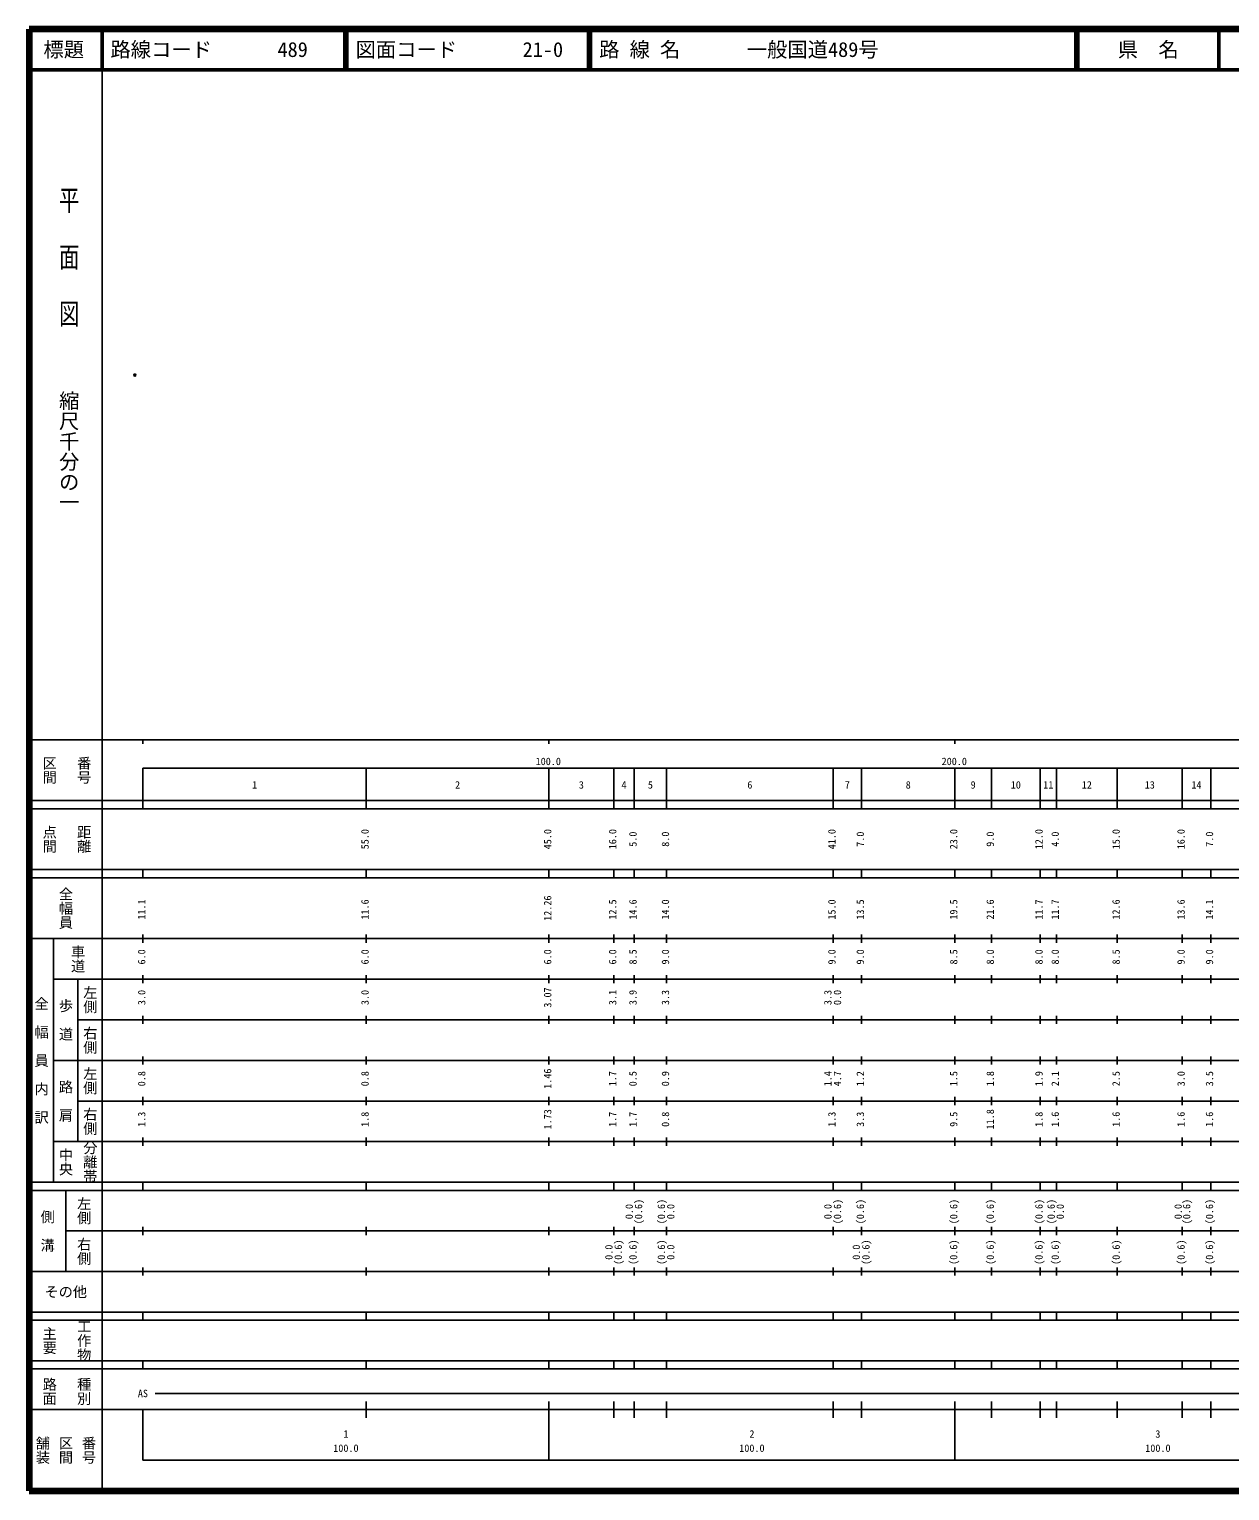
# Model space of a CAD drawing. Units: millimetres on the paper. Extents: x 40 to 680, y 20 to 380.
# Drawn here: x 40 to 335.7, y 20 to 380 of the extents above; entities that cross this region are included whole.
import ezdxf
from ezdxf.enums import TextEntityAlignment as Align

# ---------------------------------------------------------------- set-up
doc = ezdxf.new("R2010")
doc.units = ezdxf.units.MM
doc.header["$PDMODE"] = 32
doc.header["$PDSIZE"] = 0.5
doc.layers.add('M-OTRS', color=6, linetype='Continuous')
doc.layers.add('M-TTL-TXT', color=7, linetype='Continuous')
for name, color, linetype, lineweight in [('M-TTL', 2, 'Continuous', 140), ('M-TTL-BAND', 7, 'Continuous', 25), ('M-TTL-LINE', 7, 'Continuous', 50)]:
    doc.layers.add(name, color=color, linetype=linetype, lineweight=lineweight)
doc.styles.add('@ＭＳ ゴシック', font='')
doc.styles.add('ＭＳ ゴシック', font='')
doc.styles.get('@ＭＳ ゴシック').set_extended_font_data('@MS Gothic')
doc.styles.get('ＭＳ ゴシック').set_extended_font_data('MS Gothic')

msp = doc.modelspace()

# ---------------------------------------------------------------- linework, layer by layer
at = {"layer": 'M-OTRS'}
msp.add_point((66.002, 294.826), dxfattribs=at)
at = {"layer": 'M-TTL'}
for p, q in [((40, 380), (40, 20)), ((680, 380), (40, 380)), ((40, 20), (680, 20))]:
    msp.add_line(p, q, dxfattribs=at)
at = {"layer": 'M-TTL-BAND'}
for p, q in [((58, 370), (58, 20)), ((40, 205), (579, 205)), ((68, 205), (68, 204)), ((168, 205), (168, 204)), ((268, 205), (268, 204)), ((68, 198), (579, 198)), ((68, 198), (68, 188)), ((123, 188), (123, 198)), ((168, 188), (168, 198)), ((184, 188), (184, 198)), ((189, 188), (189, 198)), ((197, 188), (197, 198)), ((238, 188), (238, 198)), ((245, 188), (245, 198)), ((268, 188), (268, 198)), ((277, 188), (277, 198)), ((289, 188), (289, 198)), ((293, 188), (293, 198)), ((308, 188), (308, 198)), ((324, 188), (324, 198)), ((331, 188), (331, 198)), ((40, 190), (579, 190)), ((40, 188), (579, 188)), ((40, 173), (579, 173)), ((68, 171), (68, 173)), ((123, 171), (123, 173)), ((168, 171), (168, 173)), ((184, 171), (184, 173)), ((189, 171), (189, 173)), ((197, 171), (197, 173)), ((238, 171), (238, 173)), ((245, 171), (245, 173)), ((268, 171), (268, 173)), ((277, 171), (277, 173)), ((289, 171), (289, 173)), ((293, 171), (293, 173)), ((308, 171), (308, 173)), ((324, 171), (324, 173)), ((331, 171), (331, 173)), ((40, 171), (579, 171)), ((40, 156), (579, 156)), ((46, 96), (46, 156)), ((68, 155), (68, 157)), ((123, 155), (123, 157)), ((168, 155), (168, 157)), ((184, 155), (184, 157)), ((189, 155), (189, 157)), ((197, 155), (197, 157)), ((238, 155), (238, 157)), ((245, 155), (245, 157)), ((268, 155), (268, 157)), ((277, 155), (277, 157)), ((289, 155), (289, 157)), ((293, 155), (293, 157)), ((308, 155), (308, 157)), ((324, 155), (324, 157)), ((331, 155), (331, 157)), ((46, 146), (579, 146)), ((52, 146), (52, 106)), ((68, 145), (68, 147)), ((123, 145), (123, 147)), ((168, 145), (168, 147)), ((184, 145), (184, 147)), ((189, 145), (189, 147)), ((197, 145), (197, 147)), ((238, 145), (238, 147)), ((245, 145), (245, 147)), ((268, 145), (268, 147)), ((277, 145), (277, 147)), ((289, 145), (289, 147)), ((293, 145), (293, 147)), ((308, 145), (308, 147)), ((324, 145), (324, 147)), ((331, 145), (331, 147)), ((68, 135), (68, 137)), ((123, 135), (123, 137)), ((168, 135), (168, 137)), ((184, 135), (184, 137)), ((189, 135), (189, 137)), ((197, 135), (197, 137)), ((238, 135), (238, 137)), ((245, 135), (245, 137)), ((268, 135), (268, 137)), ((277, 135), (277, 137)), ((289, 135), (289, 137)), ((293, 135), (293, 137)), ((308, 135), (308, 137)), ((324, 135), (324, 137)), ((331, 135), (331, 137)), ((52, 136), (579, 136)), ((46, 126), (579, 126)), ((68, 125), (68, 127)), ((123, 125), (123, 127)), ((168, 125), (168, 127)), ((184, 125), (184, 127)), ((189, 125), (189, 127)), ((197, 125), (197, 127)), ((238, 125), (238, 127)), ((245, 125), (245, 127)), ((268, 125), (268, 127)), ((277, 125), (277, 127)), ((289, 125), (289, 127)), ((293, 125), (293, 127)), ((308, 125), (308, 127)), ((324, 125), (324, 127)), ((331, 125), (331, 127)), ((52, 116), (579, 116)), ((68, 115), (68, 117)), ((123, 115), (123, 117)), ((168, 115), (168, 117)), ((184, 115), (184, 117)), ((189, 115), (189, 117)), ((197, 115), (197, 117)), ((238, 115), (238, 117)), ((245, 115), (245, 117)), ((268, 115), (268, 117)), ((277, 115), (277, 117)), ((289, 115), (289, 117)), ((293, 115), (293, 117)), ((308, 115), (308, 117)), ((324, 115), (324, 117)), ((331, 115), (331, 117)), ((46, 106), (579, 106)), ((68, 105), (68, 107)), ((123, 105), (123, 107)), ((168, 105), (168, 107)), ((184, 105), (184, 107)), ((189, 105), (189, 107)), ((197, 105), (197, 107)), ((238, 105), (238, 107)), ((245, 105), (245, 107)), ((268, 105), (268, 107)), ((277, 105), (277, 107)), ((289, 105), (289, 107)), ((293, 105), (293, 107)), ((308, 105), (308, 107)), ((324, 105), (324, 107)), ((331, 105), (331, 107)), ((40, 96), (579, 96)), ((40, 94), (579, 94)), ((49, 94), (49, 74)), ((68, 94), (68, 96)), ((123, 94), (123, 96)), ((168, 94), (168, 96)), ((184, 94), (184, 96)), ((189, 94), (189, 96)), ((197, 94), (197, 96)), ((238, 94), (238, 96)), ((245, 94), (245, 96)), ((268, 94), (268, 96)), ((277, 94), (277, 96)), ((289, 94), (289, 96)), ((293, 94), (293, 96)), ((308, 94), (308, 96)), ((324, 94), (324, 96)), ((331, 94), (331, 96)), ((49, 84), (579, 84)), ((68, 83), (68, 85)), ((123, 83), (123, 85)), ((168, 83), (168, 85)), ((184, 83), (184, 85)), ((189, 83), (189, 85)), ((197, 83), (197, 85)), ((238, 83), (238, 85)), ((245, 83), (245, 85)), ((268, 83), (268, 85)), ((277, 83), (277, 85)), ((289, 83), (289, 85)), ((293, 83), (293, 85)), ((308, 83), (308, 85)), ((324, 83), (324, 85)), ((331, 83), (331, 85)), ((40, 74), (579, 74)), ((68, 73), (68, 75)), ((123, 73), (123, 75)), ((168, 73), (168, 75)), ((184, 73), (184, 75)), ((189, 73), (189, 75)), ((197, 73), (197, 75)), ((238, 73), (238, 75)), ((245, 73), (245, 75)), ((268, 73), (268, 75)), ((277, 73), (277, 75)), ((289, 73), (289, 75)), ((293, 73), (293, 75)), ((308, 73), (308, 75)), ((324, 73), (324, 75)), ((331, 73), (331, 75)), ((40, 64), (579, 64)), ((40, 62), (579, 62)), ((68, 62), (68, 64)), ((123, 62), (123, 64)), ((168, 62), (168, 64)), ((184, 62), (184, 64)), ((189, 62), (189, 64)), ((197, 62), (197, 64)), ((238, 62), (238, 64)), ((245, 62), (245, 64)), ((268, 62), (268, 64)), ((277, 62), (277, 64)), ((289, 62), (289, 64)), ((293, 62), (293, 64)), ((308, 62), (308, 64)), ((324, 62), (324, 64)), ((331, 62), (331, 64)), ((40, 52), (579, 52)), ((68, 50), (68, 52)), ((123, 50), (123, 52)), ((168, 50), (168, 52)), ((184, 50), (184, 52)), ((189, 50), (189, 52)), ((197, 50), (197, 52)), ((238, 50), (238, 52)), ((245, 50), (245, 52)), ((268, 50), (268, 52)), ((277, 50), (277, 52)), ((289, 50), (289, 52)), ((293, 50), (293, 52)), ((308, 50), (308, 52)), ((324, 50), (324, 52)), ((331, 50), (331, 52)), ((40, 50), (579, 50)), ((71, 44), (565, 44)), ((40, 40), (579, 40)), ((68, 40), (68, 27.5)), ((123, 38), (123, 42)), ((168, 27.5), (168, 42)), ((184, 38), (184, 42)), ((189, 38), (189, 42)), ((197, 38), (197, 42)), ((238, 38), (238, 42)), ((245, 38), (245, 42)), ((268, 27.5), (268, 42)), ((277, 38), (277, 42)), ((289, 38), (289, 42)), ((293, 38), (293, 42)), ((308, 38), (308, 42)), ((324, 38), (324, 42)), ((331, 38), (331, 42)), ((68, 27.5), (579, 27.5))]:
    msp.add_line(p, q, dxfattribs=at)
at = {"layer": 'M-TTL-LINE'}
for p, q in [((58, 380), (58, 370)), ((117.75, 380), (117.75, 370)), ((118.25, 380), (118.25, 370)), ((177.75, 380), (177.75, 370)), ((178.25, 380), (178.25, 370)), ((297.75, 380), (297.75, 370)), ((298.25, 380), (298.25, 370)), ((333, 380), (333, 370)), ((40, 370), (680, 370))]:
    msp.add_line(p, q, dxfattribs=at)

# ---------------------------------------------------------------- texts
at = {"layer": 'M-TTL-BAND', "style": '@ＭＳ ゴシック', "width": 1.4}
msp.add_text('平  面  図', height=3.666, rotation=270, dxfattribs=at).set_placement((49.777, 306.475), align=Align.MIDDLE_RIGHT)
at = {"layer": 'M-TTL-BAND', "style": '@ＭＳ ゴシック'}
msp.add_text('縮尺千分の一', height=3.666, rotation=270, dxfattribs=at).set_placement((49.777, 261.03), align=Align.MIDDLE_RIGHT)
for s, p in [('区間', (45, 197.5)), ('番号', (53.5, 197.5)), ('点間', (45, 180.5)), ('距離', (53.5, 180.5)), ('全幅員', (49, 163.5)), ('車道', (52, 151)), ('左側', (55, 141)), ('全\u3000幅\u3000員\u3000内\u3000訳', (43, 126)), ('歩\u3000道', (49, 136)), ('右側', (55, 131)), ('左側', (55, 121)), ('路\u3000肩', (49, 116)), ('右側', (55, 111)), ('分離帯', (55, 101)), ('中央', (49, 101)), ('左側', (53.5, 89)), ('側\u3000溝', (44.5, 84)), ('右側', (53.5, 79)), ('工作物', (53.5, 57)), ('主要', (45, 57)), ('路面', (45, 44.5)), ('種別', (53.5, 44.5)), ('舗装', (43.333, 30)), ('区間', (49, 30)), ('番号', (54.667, 30))]:
    msp.add_text(s, height=2.566, rotation=270, dxfattribs=at).set_placement(p, align=Align.MIDDLE_CENTER)
at = {"layer": 'M-TTL-BAND', "style": 'ＭＳ ゴシック'}
for s, p in [('100.0', (167.844, 198.195)), ('200.0', (267.844, 198.195)), ('1', (95.5, 192.405)), ('2', (145.5, 192.405)), ('3', (176, 192.405)), ('4', (186.5, 192.405)), ('5', (193, 192.405)), ('6', (217.5, 192.405)), ('7', (241.5, 192.405)), ('8', (256.5, 192.405)), ('9', (272.5, 192.405)), ('10', (283, 192.405)), ('11', (291, 192.405)), ('12', (300.5, 192.405)), ('13', (316, 192.405)), ('14', (327.5, 192.405)), ('AS', (68, 42.5)), ('1', (118, 32.523)), ('2', (218, 32.523)), ('3', (318, 32.523)), ('100.0', (118, 29.033)), ('100.0', (218, 29.033)), ('100.0', (318, 29.033))]:
    msp.add_text(s, height=1.833, dxfattribs=at).set_placement(p, align=Align.BOTTOM_CENTER)
for s, p in [('55.0', (124.155, 180.5)), ('45.0', (169.155, 180.5)), ('16.0', (185.155, 180.5)), ('5.0', (190.155, 180.5)), ('8.0', (198.155, 180.5)), ('41.0', (239.155, 180.5)), ('7.0', (246.155, 180.5)), ('23.0', (269.155, 180.5)), ('9.0', (278.155, 180.5)), ('12.0', (290.155, 180.5)), ('4.0', (294.155, 180.5)), ('15.0', (309.155, 180.5)), ('16.0', (325.155, 180.5)), ('7.0', (332.155, 180.5)), ('12.26', (169.155, 163.504)), ('11.1', (69.155, 163.174)), ('11.6', (124.155, 163.174)), ('12.5', (185.155, 163.174)), ('14.6', (190.155, 163.174)), ('14.0', (198.155, 163.174)), ('15.0', (239.155, 163.174)), ('13.5', (246.155, 163.174)), ('19.5', (269.155, 163.174)), ('21.6', (278.155, 163.174)), ('11.7', (290.155, 163.174)), ('11.7', (294.155, 163.174)), ('12.6', (309.155, 163.174)), ('13.6', (325.155, 163.174)), ('14.1', (332.155, 163.174)), ('6.0', (69.155, 151.5)), ('6.0', (124.155, 151.5)), ('6.0', (169.155, 151.5)), ('6.0', (185.155, 151.5)), ('8.5', (190.155, 151.5)), ('9.0', (198.155, 151.5)), ('9.0', (239.155, 151.5)), ('9.0', (246.155, 151.5)), ('8.5', (269.155, 151.5)), ('8.0', (278.155, 151.5)), ('8.0', (290.155, 151.5)), ('8.0', (294.155, 151.5)), ('8.5', (309.155, 151.5)), ('9.0', (325.155, 151.5)), ('9.0', (332.155, 151.5)), ('3.0', (69.155, 141.5)), ('3.0', (124.155, 141.5)), ('3.07', (169.155, 141.5)), ('3.1', (185.155, 141.5)), ('3.9', (190.155, 141.5)), ('3.3', (198.155, 141.5)), ('3.3', (238.155, 141.5)), ('0.0', (240.525, 141.5)), ('0.8', (69.155, 121.5)), ('0.8', (124.155, 121.5)), ('1.46', (169.155, 121.5)), ('1.7', (185.155, 121.5)), ('0.5', (190.155, 121.5)), ('0.9', (198.155, 121.5)), ('1.4', (238.155, 121.5)), ('4.7', (240.525, 121.5)), ('1.2', (246.155, 121.5)), ('1.5', (269.155, 121.5)), ('1.8', (278.155, 121.5)), ('1.9', (290.155, 121.5)), ('2.1', (294.155, 121.5)), ('2.5', (309.155, 121.5)), ('3.0', (325.155, 121.5)), ('3.5', (332.155, 121.5)), ('1.3', (69.155, 111.5)), ('1.8', (124.155, 111.5)), ('1.73', (169.155, 111.5)), ('1.7', (185.155, 111.5)), ('1.7', (190.155, 111.5)), ('0.8', (198.155, 111.5)), ('1.3', (239.155, 111.5)), ('3.3', (246.155, 111.5)), ('9.5', (269.155, 111.5)), ('11.8', (278.155, 111.5)), ('1.8', (290.155, 111.5)), ('1.6', (294.155, 111.5)), ('1.6', (309.155, 111.5)), ('1.6', (325.155, 111.5)), ('1.6', (332.155, 111.5)), ('0.0', (189.224, 88.764)), ('(0.6)', (191.525, 88.764)), ('(0.6)', (197.155, 88.764)), ('0.0', (199.458, 88.764)), ('0.0', (238.172, 88.764)), ('(0.6)', (240.525, 88.764)), ('(0.6)', (246.155, 88.764)), ('(0.6)', (269.155, 88.764)), ('(0.6)', (278.155, 88.764)), ('(0.6)', (290.155, 88.764)), ('(0.6)', (293.155, 88.764)), ('0.0', (295.392, 88.764)), ('0.0', (324.438, 88.764)), ('(0.6)', (326.525, 88.764)), ('(0.6)', (332.155, 88.764)), ('0.0', (184.224, 78.764)), ('(0.6)', (186.525, 78.764)), ('(0.6)', (190.155, 78.764)), ('(0.6)', (197.155, 78.764)), ('0.0', (199.458, 78.764)), ('0.0', (245.172, 78.764)), ('(0.6)', (247.525, 78.764)), ('(0.6)', (269.155, 78.764)), ('(0.6)', (278.155, 78.764)), ('(0.6)', (290.155, 78.764)), ('(0.6)', (294.155, 78.764)), ('(0.6)', (309.155, 78.764)), ('(0.6)', (325.155, 78.764)), ('(0.6)', (332.155, 78.764))]:
    msp.add_text(s, height=1.833, rotation=90, dxfattribs=at).set_placement(p, align=Align.BOTTOM_CENTER)
msp.add_text('その他', height=2.566, dxfattribs=at).set_placement((49, 69), align=Align.MIDDLE_CENTER)
at = {"layer": 'M-TTL-TXT', "style": 'ＭＳ ゴシック'}
for s, p in [('標題', (48.5, 375)), ('県\u3000名', (315.625, 375))]:
    msp.add_text(s, height=3.666, dxfattribs=at).set_placement(p, align=Align.MIDDLE_CENTER)
for s, p in [('路線コード', (60, 375)), ('489', (101.142, 375)), ('図面コード', (120.38, 375)), ('21-0', (161.521, 375)), ('路 線 名', (180.38, 375)), ('一般国道489号', (216.734, 375))]:
    msp.add_text(s, height=3.666, dxfattribs=at).set_placement(p, align=Align.MIDDLE_LEFT)

doc.saveas('drawing.dxf')
